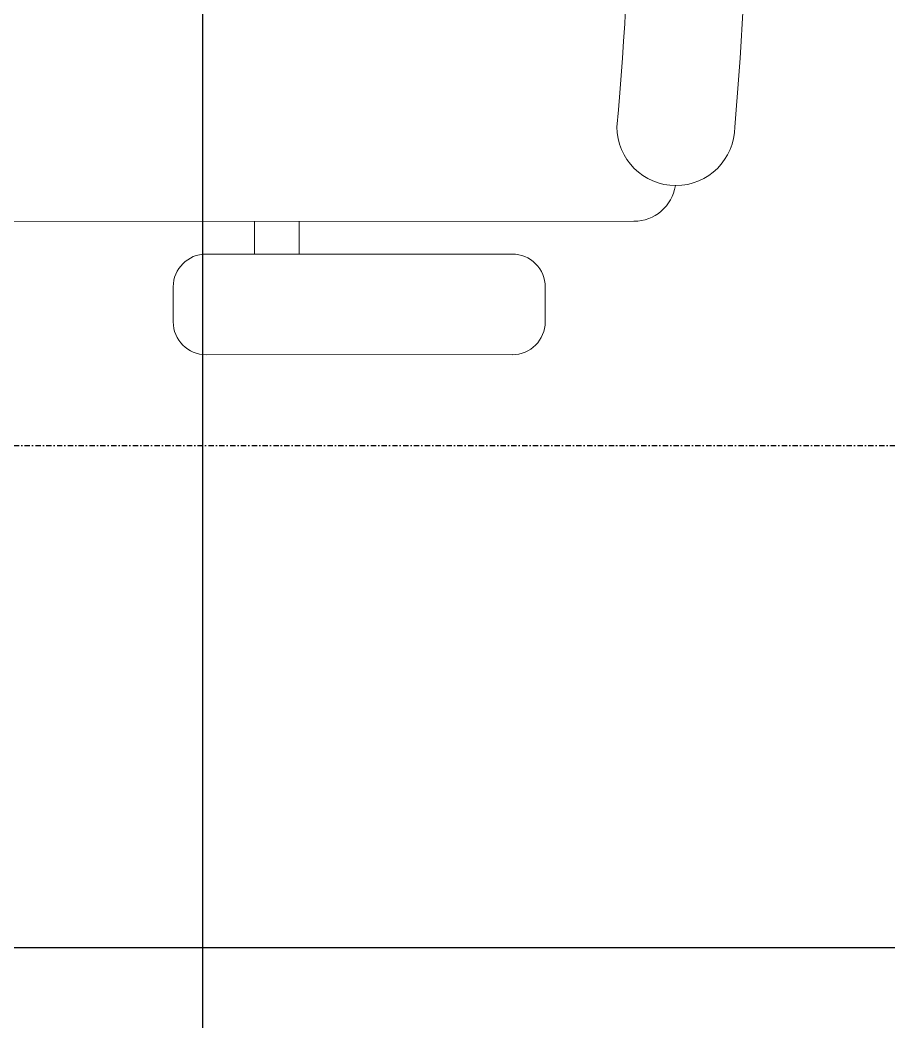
# Model space of a CAD drawing. Extents: x -12260 to 57327, y -29287 to 19916.
# Drawn here: x 29807 to 30325, y 2596 to 3193 of the extents above; entities that cross this region are included whole.
import ezdxf

# ---------------------------------------------------------------- set-up
doc = ezdxf.new("R2010")
doc.units = 0
doc.header["$LTSCALE"] = 0.25
doc.linetypes.add('DASHDOT', pattern=[25.4, 12.7, -6.35, 0, -6.35])
doc.layers.add('01-First Floor$0$FALSE CEILING', color=251, linetype='Continuous')
for name, color, linetype, lineweight in [('01-First Floor$0$LOADING', 253, 'Continuous', 5), ('01-First Floor$0$NEW Wall', 166, 'Continuous', 5), ('E-LITE-CLNG-CNDT', 6, 'DASHDOT', 35), ('F-ALRM-CLNG-CNDT', 51, 'DASHDOT', 25)]:
    doc.layers.add(name, color=color, linetype=linetype, lineweight=lineweight)

# ---------------------------------------------------------------- blocks, each defined once
blk = doc.blocks.new('*X143')
at = {"color": 0}
for p, q in [((5, 3), (5, 3)), ((5, 3), (5, 3)), ((5, 3), (5, 3)), ((5, 3), (5, 3)), ((5, 3), (5, 3)), ((5, 3), (5, 3)), ((5, 3), (5, 3)), ((5, 3), (5, 3)), ((5, 3), (5, 3)), ((5, 3), (5, 3)), ((5, 3), (5, 3)), ((5, 3), (5, 3)), ((5, 3), (5, 3)), ((5, 3), (5, 3)), ((5, 3), (5, 3)), ((5, 3), (5, 3)), ((5, 3), (5, 3)), ((5, 3), (5, 3)), ((5, 3), (5, 3)), ((5, 3), (5, 3)), ((5, 3), (5, 3)), ((5, 3), (5, 3)), ((5, 3), (5, 3)), ((5, 3), (5, 3)), ((5, 3), (5, 3)), ((5, 3), (5, 3)), ((5, 3), (5, 3)), ((5, 3), (5, 3)), ((5, 3), (5, 3)), ((5, 3), (5, 3)), ((5, 3), (5, 3)), ((5, 3), (5, 3)), ((5, 3), (5, 3)), ((5, 3), (5, 3)), ((5, 3), (5, 3)), ((5, 3), (5, 3)), ((5, 3), (5, 3)), ((5, 3), (5, 3)), ((5, 3), (5, 3)), ((5, 3), (5, 3)), ((5, 3), (5, 3)), ((5, 3), (5, 3)), ((5, 3), (5, 3)), ((5, 3), (5, 3)), ((5, 3), (5, 3)), ((5, 3), (5, 3)), ((5, 3), (5, 3)), ((5, 3), (5, 3)), ((5, 3), (5, 3)), ((5, 3), (5, 3)), ((5, 3), (5, 3)), ((5, 3), (5, 3)), ((5, 3), (5, 3)), ((5, 3), (5, 3)), ((5, 3), (5, 3)), ((5, 3), (5, 3)), ((5, 3), (5, 3)), ((5, 3), (5, 3)), ((5, 3), (5, 3)), ((5, 3), (5, 3)), ((5, 3), (5, 3)), ((5, 3), (5, 3)), ((5, 3), (5, 3)), ((5, 3), (5, 3)), ((5, 3), (5, 3)), ((5, 3), (5, 3)), ((6, 3), (5, 3)), ((5, 3), (5, 3)), ((6, 3), (5, 3)), ((5, 3), (5, 3)), ((6, 3), (5, 3)), ((5, 3), (5, 3)), ((6, 3), (5, 3)), ((5, 3), (5, 3)), ((5, 3), (5, 3)), ((5, 3), (5, 3)), ((5, 3), (5, 3)), ((5, 3), (5, 3)), ((5, 3), (5, 3)), ((5, 3), (5, 3)), ((5, 3), (5, 3)), ((5, 3), (5, 3)), ((5, 3), (5, 3)), ((5, 3), (5, 3)), ((5, 3), (5, 3)), ((5, 3), (5, 3)), ((5, 3), (5, 3)), ((5, 3), (5, 3)), ((5, 3), (5, 3)), ((5, 3), (5, 3)), ((5, 3), (5, 3)), ((5, 3), (5, 3)), ((5, 3), (5, 3)), ((5, 3), (5, 3)), ((5, 3), (5, 3)), ((5, 3), (5, 3)), ((6, 3), (6, 3)), ((6, 3), (6, 3)), ((6, 3), (6, 3)), ((6, 3), (6, 3)), ((6, 3), (6, 3)), ((6, 3), (6, 3)), ((6, 3), (6, 3)), ((6, 3), (6, 3)), ((6, 3), (6, 3)), ((6, 3), (6, 3)), ((6, 3), (6, 3)), ((6, 3), (6, 3)), ((6, 3), (6, 3)), ((6, 3), (6, 3)), ((6, 3), (6, 3)), ((6, 3), (6, 3)), ((6, 3), (6, 3)), ((6, 3), (6, 3)), ((6, 3), (6, 3)), ((6, 3), (6, 3)), ((6, 3), (6, 3)), ((6, 3), (6, 3)), ((6, 3), (6, 3)), ((6, 3), (6, 3)), ((6, 3), (6, 3)), ((6, 3), (6, 3)), ((6, 3), (6, 3)), ((6, 3), (6, 3)), ((6, 3), (6, 3)), ((6, 3), (6, 3)), ((6, 3), (6, 3)), ((6, 3), (6, 3)), ((6, 3), (6, 3)), ((6, 3), (6, 3)), ((6, 3), (6, 3)), ((6, 3), (6, 3)), ((6, 3), (6, 3)), ((6, 3), (6, 3)), ((6, 3), (6, 3)), ((6, 3), (6, 3)), ((6, 3), (6, 3)), ((6, 3), (6, 3)), ((6, 3), (6, 3)), ((6, 3), (6, 3)), ((6, 3), (6, 3)), ((6, 3), (6, 3)), ((6, 3), (6, 3)), ((6, 3), (6, 3)), ((6, 3), (6, 3)), ((6, 3), (6, 3)), ((6, 3), (6, 3)), ((6, 3), (6, 3)), ((6, 3), (6, 3)), ((6, 3), (6, 3)), ((6, 3), (6, 3)), ((6, 3), (6, 3)), ((6, 3), (6, 3)), ((6, 3), (6, 3)), ((6, 3), (6, 3)), ((6, 3), (6, 3)), ((6, 3), (6, 3)), ((6, 3), (6, 3)), ((6, 3), (6, 3)), ((6, 3), (6, 3)), ((6, 3), (6, 3)), ((6, 3), (6, 3)), ((6, 3), (6, 3)), ((6, 3), (6, 3)), ((6, 3), (6, 3)), ((6, 3), (6, 3)), ((6, 3), (6, 3)), ((6, 3), (6, 3)), ((6, 3), (6, 3)), ((6, 3), (6, 3)), ((6, 3), (6, 3)), ((6, 3), (6, 3)), ((6, 3), (6, 3)), ((6, 3), (6, 3)), ((6, 3), (6, 3)), ((6, 3), (6, 3)), ((6, 3), (6, 3)), ((6, 3), (6, 3)), ((6, 3), (6, 3)), ((6, 3), (6, 3)), ((6, 3), (6, 3)), ((6, 3), (6, 3)), ((6, 3), (6, 3)), ((6, 3), (6, 3)), ((6, 3), (6, 3)), ((6, 3), (6, 3)), ((6, 3), (6, 3)), ((6, 3), (6, 3)), ((6, 3), (6, 3)), ((6, 3), (6, 3)), ((6, 3), (6, 3)), ((6, 3), (6, 3)), ((6, 3), (6, 3)), ((6, 3), (6, 3)), ((6, 3), (6, 3)), ((6, 3), (6, 3)), ((6, 3), (6, 3)), ((6, 3), (6, 3)), ((6, 3), (6, 3)), ((6, 3), (6, 3)), ((6, 3), (6, 3)), ((6, 3), (6, 3)), ((6, 3), (6, 3)), ((6, 3), (6, 3)), ((6, 3), (6, 3)), ((6, 3), (6, 3)), ((6, 3), (6, 3)), ((6, 3), (6, 3)), ((6, 3), (6, 3)), ((6, 3), (6, 3)), ((6, 3), (6, 3)), ((6, 3), (6, 3)), ((6, 3), (6, 3)), ((6, 3), (6, 3)), ((6, 3), (6, 3)), ((6, 3), (6, 3)), ((6, 3), (6, 3)), ((6, 3), (6, 3)), ((6, 3), (6, 3)), ((6, 3), (6, 3)), ((6, 3), (6, 3)), ((6, 3), (6, 3)), ((6, 3), (6, 3)), ((6, 3), (6, 3)), ((6, 3), (6, 3)), ((6, 3), (6, 3)), ((6, 3), (6, 3)), ((6, 3), (6, 3)), ((6, 3), (6, 3)), ((6, 3), (6, 3)), ((6, 3), (6, 3)), ((6, 3), (6, 3)), ((6, 3), (6, 3)), ((6, 3), (6, 3)), ((6, 3), (6, 3)), ((6, 3), (6, 3)), ((6, 3), (6, 3)), ((6, 3), (6, 3)), ((6, 3), (6, 3)), ((6, 3), (6, 3)), ((6, 3), (6, 3)), ((6, 3), (6, 3)), ((6, 3), (6, 3)), ((6, 3), (6, 3)), ((6, 3), (6, 3)), ((6, 3), (6, 3)), ((6, 3), (6, 3)), ((6, 3), (6, 3)), ((6, 3), (6, 3)), ((6, 3), (6, 3)), ((6, 3), (6, 3)), ((6, 3), (6, 3)), ((6, 3), (6, 3)), ((6, 3), (6, 3)), ((6, 3), (6, 3)), ((6, 3), (6, 3)), ((6, 3), (6, 3)), ((6, 3), (6, 3)), ((6, 3), (6, 3)), ((6, 3), (6, 3)), ((6, 3), (6, 3)), ((6, 3), (6, 3)), ((6, 3), (6, 3)), ((6, 3), (6, 3)), ((6, 3), (6, 3)), ((6, 3), (6, 3)), ((6, 3), (6, 3)), ((6, 3), (6, 3)), ((6, 3), (6, 3)), ((6, 3), (6, 3)), ((6, 3), (6, 3)), ((6, 3), (6, 3)), ((6, 3), (6, 3)), ((6, 3), (6, 3)), ((6, 3), (6, 3)), ((6, 3), (6, 3)), ((6, 3), (6, 3)), ((6, 3), (6, 3)), ((6, 3), (6, 3)), ((6, 3), (6, 3)), ((6, 3), (6, 3)), ((6, 3), (6, 3)), ((6, 3), (6, 3)), ((6, 3), (6, 3)), ((6, 3), (6, 3)), ((6, 3), (6, 3)), ((6, 3), (6, 3)), ((6, 3), (6, 3)), ((6, 3), (6, 3)), ((6, 3), (6, 3)), ((6, 3), (6, 3)), ((6, 3), (6, 3)), ((6, 3), (6, 3)), ((6, 3), (6, 3)), ((6, 3), (6, 3)), ((6, 3), (6, 3)), ((6, 3), (6, 3)), ((6, 3), (6, 3)), ((6, 3), (6, 3)), ((6, 3), (6, 3)), ((6, 3), (5, 3)), ((6, 3), (5, 3)), ((6, 3), (5, 3)), ((6, 3), (5, 3)), ((6, 3), (5, 3)), ((6, 3), (6, 3)), ((6, 3), (6, 3)), ((6, 3), (6, 3)), ((6, 3), (6, 3)), ((6, 3), (6, 3)), ((6, 3), (6, 3)), ((6, 3), (6, 3)), ((6, 3), (6, 3)), ((6, 3), (6, 3)), ((6, 3), (6, 3)), ((6, 3), (6, 3)), ((6, 3), (6, 3)), ((6, 3), (6, 3)), ((6, 3), (6, 3)), ((6, 3), (6, 3)), ((6, 3), (6, 3)), ((6, 3), (6, 3)), ((6, 3), (6, 3)), ((6, 3), (6, 3)), ((6, 3), (6, 3)), ((6, 3), (6, 3)), ((6, 3), (6, 3)), ((6, 3), (6, 3)), ((6, 3), (6, 3)), ((6, 3), (6, 3)), ((6, 3), (6, 3)), ((6, 3), (6, 3)), ((6, 3), (6, 3)), ((6, 3), (6, 3)), ((6, 3), (6, 3)), ((6, 3), (6, 3)), ((6, 3), (6, 3)), ((6, 3), (6, 3)), ((6, 3), (6, 3)), ((6, 3), (6, 3)), ((6, 3), (6, 3)), ((6, 3), (6, 3)), ((6, 3), (6, 3)), ((6, 3), (6, 3)), ((6, 3), (6, 3)), ((6, 3), (6, 3)), ((6, 3), (6, 3)), ((6, 3), (6, 3)), ((6, 3), (6, 3)), ((6, 3), (6, 3)), ((6, 3), (6, 3)), ((6, 3), (6, 3)), ((6, 3), (6, 3)), ((6, 3), (6, 3)), ((6, 3), (6, 3)), ((6, 3), (6, 3)), ((6, 3), (6, 3)), ((6, 3), (6, 3)), ((6, 3), (6, 3)), ((6, 3), (6, 3)), ((6, 3), (6, 3)), ((6, 3), (6, 3)), ((6, 3), (6, 3)), ((6, 3), (6, 3)), ((6, 3), (6, 3)), ((6, 3), (6, 3)), ((6, 3), (6, 3)), ((6, 3), (6, 3)), ((6, 3), (6, 3)), ((6, 3), (6, 3)), ((6, 3), (6, 3)), ((6, 3), (6, 3)), ((6, 3), (6, 3)), ((6, 3), (6, 3)), ((6, 3), (6, 3)), ((6, 3), (6, 3)), ((6, 3), (6, 3)), ((6, 3), (6, 3)), ((6, 3), (6, 3)), ((6, 3), (6, 3)), ((6, 3), (6, 3)), ((6, 3), (6, 3)), ((6, 3), (6, 3)), ((6, 3), (6, 3)), ((6, 3), (6, 3)), ((6, 3), (6, 3)), ((6, 3), (6, 3)), ((6, 3), (6, 3)), ((6, 3), (6, 3)), ((6, 3), (6, 3)), ((6, 3), (6, 3)), ((6, 3), (6, 3)), ((6, 3), (6, 3)), ((6, 3), (6, 3)), ((6, 3), (6, 3)), ((6, 3), (6, 3)), ((6, 3), (6, 3)), ((6, 3), (6, 3)), ((6, 3), (6, 3)), ((6, 3), (6, 3)), ((6, 3), (6, 3)), ((6, 3), (6, 3)), ((6, 3), (6, 3)), ((6, 3), (6, 3)), ((6, 3), (6, 3)), ((6, 3), (6, 3)), ((6, 3), (6, 3)), ((6, 3), (6, 3)), ((6, 3), (6, 3)), ((6, 3), (6, 3)), ((6, 3), (6, 3)), ((6, 3), (6, 3)), ((6, 3), (6, 3)), ((6, 3), (6, 3)), ((6, 3), (6, 3)), ((6, 3), (6, 3)), ((6, 3), (6, 3)), ((6, 3), (6, 3)), ((6, 3), (6, 3)), ((6, 3), (6, 3)), ((6, 3), (6, 3)), ((6, 3), (6, 3)), ((6, 3), (6, 3)), ((6, 3), (6, 3)), ((6, 3), (6, 3)), ((6, 3), (6, 3)), ((6, 3), (6, 3)), ((6, 3), (6, 3)), ((6, 3), (6, 3)), ((6, 3), (6, 3)), ((6, 3), (6, 3)), ((6, 3), (6, 3)), ((6, 3), (6, 3)), ((6, 3), (6, 3)), ((6, 3), (6, 3)), ((6, 3), (6, 3)), ((6, 3), (6, 3)), ((6, 3), (6, 3)), ((6, 3), (6, 3)), ((6, 3), (6, 3)), ((6, 3), (6, 3)), ((6, 3), (6, 3)), ((6, 3), (6, 3)), ((6, 3), (6, 3)), ((6, 3), (6, 3)), ((6, 3), (6, 3)), ((6, 3), (6, 3)), ((6, 3), (6, 3)), ((6, 3), (6, 3)), ((6, 3), (6, 3)), ((6, 3), (6, 3)), ((6, 3), (6, 3)), ((6, 3), (6, 3)), ((6, 3), (6, 3)), ((6, 3), (6, 3)), ((6, 3), (6, 3)), ((6, 3), (6, 3)), ((6, 3), (6, 3)), ((6, 3), (6, 3)), ((6, 3), (6, 3)), ((6, 3), (6, 3)), ((6, 3), (6, 3)), ((6, 3), (6, 3)), ((6, 3), (6, 3)), ((6, 3), (6, 3)), ((6, 3), (6, 3)), ((6, 3), (6, 3)), ((6, 3), (6, 3)), ((6, 3), (6, 3)), ((6, 3), (6, 3)), ((6, 3), (6, 3)), ((6, 3), (6, 3)), ((6, 3), (6, 3)), ((6, 3), (6, 3)), ((6, 3), (6, 3)), ((6, 3), (6, 3)), ((6, 3), (6, 3)), ((6, 3), (6, 3)), ((6, 3), (6, 3)), ((6, 3), (6, 3)), ((6, 3), (6, 3)), ((6, 3), (6, 3)), ((6, 3), (6, 3)), ((6, 3), (6, 3)), ((6, 3), (6, 3)), ((6, 3), (6, 3)), ((6, 3), (6, 3)), ((6, 3), (6, 3)), ((6, 3), (6, 3)), ((6, 3), (6, 3)), ((6, 3), (6, 3)), ((6, 3), (6, 3)), ((6, 3), (6, 3)), ((6, 3), (6, 3)), ((6, 3), (6, 3)), ((6, 3), (6, 3)), ((6, 3), (6, 3)), ((6, 3), (6, 3)), ((6, 3), (6, 3)), ((6, 3), (6, 3)), ((6, 3), (6, 3)), ((6, 3), (6, 3)), ((6, 3), (6, 3)), ((6, 3), (6, 3)), ((6, 3), (6, 3)), ((6, 3), (6, 3)), ((6, 3), (6, 3)), ((6, 3), (6, 3)), ((6, 3), (6, 3)), ((6, 3), (6, 3)), ((6, 3), (6, 3)), ((6, 3), (6, 3)), ((6, 3), (6, 3)), ((6, 3), (6, 3)), ((6, 3), (6, 3)), ((6, 3), (6, 3)), ((6, 3), (6, 3)), ((6, 3), (6, 3)), ((6, 3), (6, 3)), ((6, 3), (6, 3)), ((6, 3), (6, 3)), ((6, 3), (6, 3)), ((6, 3), (6, 3)), ((6, 3), (6, 3)), ((6, 3), (6, 3)), ((6, 3), (6, 3)), ((6, 3), (6, 3)), ((6, 3), (6, 3)), ((6, 3), (6, 3)), ((6, 3), (6, 3)), ((6, 3), (6, 3)), ((6, 3), (6, 3)), ((6, 3), (6, 3)), ((6, 3), (6, 3)), ((6, 3), (6, 3)), ((6, 3), (6, 3)), ((6, 3), (6, 3)), ((6, 3), (6, 3)), ((6, 3), (6, 3)), ((6, 3), (6, 3)), ((6, 3), (6, 3)), ((6, 3), (6, 3)), ((6, 3), (6, 3)), ((6, 3), (6, 3)), ((6, 3), (6, 3)), ((6, 3), (6, 3)), ((6, 3), (6, 3)), ((6, 3), (6, 3)), ((6, 3), (6, 3)), ((6, 3), (6, 3)), ((6, 3), (6, 3)), ((6, 3), (6, 3)), ((6, 3), (6, 3)), ((6, 3), (6, 3)), ((6, 3), (6, 3)), ((6, 3), (6, 3)), ((6, 3), (6, 3)), ((6, 3), (6, 3)), ((6, 3), (6, 3)), ((6, 3), (6, 3)), ((6, 3), (6, 3)), ((6, 3), (6, 3)), ((6, 3), (6, 3)), ((6, 3), (6, 3)), ((6, 3), (6, 3)), ((6, 3), (6, 3)), ((6, 3), (6, 3)), ((6, 3), (6, 3)), ((6, 3), (6, 3)), ((6, 3), (6, 3)), ((6, 3), (6, 3)), ((6, 3), (6, 3)), ((6, 3), (6, 3)), ((6, 3), (6, 3)), ((6, 3), (6, 3)), ((6, 3), (6, 3)), ((6, 3), (6, 3)), ((6, 3), (6, 3)), ((6, 3), (6, 3)), ((6, 3), (6, 3)), ((6, 3), (6, 3)), ((6, 3), (6, 3)), ((6, 3), (6, 3)), ((6, 3), (6, 3)), ((6, 3), (6, 3)), ((6, 3), (6, 3)), ((6, 3), (6, 3)), ((6, 3), (6, 3)), ((6, 3), (6, 3)), ((6, 3), (6, 3)), ((6, 3), (6, 3)), ((6, 3), (6, 3)), ((6, 3), (6, 3)), ((6, 3), (6, 3)), ((6, 3), (6, 3)), ((6, 3), (6, 3)), ((6, 3), (6, 3)), ((6, 3), (6, 3)), ((6, 3), (6, 3)), ((6, 3), (6, 3)), ((6, 3), (6, 3)), ((6, 3), (6, 3)), ((6, 3), (6, 3)), ((6, 3), (6, 3)), ((6, 3), (6, 3)), ((6, 3), (6, 3)), ((6, 3), (6, 3)), ((6, 3), (6, 3)), ((6, 3), (6, 3)), ((6, 3), (6, 3)), ((6, 3), (6, 3)), ((6, 3), (6, 3)), ((6, 3), (6, 3)), ((6, 3), (6, 3)), ((6, 3), (6, 3)), ((6, 3), (6, 3)), ((6, 3), (6, 3)), ((6, 3), (6, 3)), ((6, 3), (6, 3)), ((6, 3), (6, 3)), ((6, 3), (6, 3)), ((6, 3), (6, 3))]:
    blk.add_line(p, q, dxfattribs=at)
blk = doc.blocks.new('*X144')
at = {"color": 0}
for p, q in [((13, 1), (13, 1)), ((13, 1), (13, 1)), ((13, 1), (13, 1)), ((13, 1), (13, 1)), ((13, 1), (13, 1)), ((13, 1), (13, 1)), ((13, 1), (13, 1)), ((13, 1), (13, 1)), ((13, 1), (13, 1)), ((13, 1), (13, 1)), ((13, 1), (13, 1)), ((13, 1), (13, 1)), ((13, 1), (13, 1)), ((13, 1), (13, 1)), ((13, 1), (13, 1)), ((13, 1), (14, 1)), ((13, 1), (14, 1)), ((13, 1), (14, 1)), ((13, 1), (13, 1)), ((13, 1), (13, 1)), ((13, 1), (13, 1)), ((13, 1), (13, 1)), ((13, 1), (13, 1)), ((13, 1), (13, 1)), ((13, 1), (13, 1)), ((13, 1), (13, 1)), ((13, 1), (13, 1)), ((13, 1), (13, 1)), ((13, 1), (13, 1)), ((13, 1), (13, 1)), ((13, 1), (13, 1)), ((13, 1), (13, 1)), ((13, 1), (13, 1)), ((13, 1), (13, 1)), ((13, 1), (13, 1)), ((13, 1), (13, 1)), ((13, 1), (13, 1)), ((13, 1), (13, 1)), ((13, 1), (13, 1)), ((13, 1), (13, 1)), ((13, 1), (13, 1)), ((13, 1), (13, 1)), ((13, 1), (13, 1)), ((13, 1), (13, 1)), ((13, 1), (13, 1)), ((13, 1), (13, 1)), ((13, 1), (13, 1)), ((13, 1), (13, 1)), ((13, 1), (13, 1)), ((13, 1), (13, 1)), ((13, 1), (13, 1)), ((13, 1), (13, 1)), ((13, 1), (13, 1)), ((13, 1), (13, 1)), ((13, 1), (13, 1)), ((13, 1), (13, 1)), ((13, 1), (13, 1)), ((13, 1), (13, 1)), ((13, 1), (13, 1)), ((13, 1), (13, 1)), ((13, 1), (13, 1)), ((13, 1), (13, 1)), ((13, 1), (13, 1)), ((13, 1), (13, 1)), ((13, 1), (13, 1)), ((13, 1), (13, 1)), ((13, 1), (13, 1)), ((13, 1), (13, 1)), ((13, 1), (13, 1)), ((13, 1), (13, 1)), ((13, 1), (13, 1)), ((13, 1), (13, 1)), ((13, 1), (13, 1)), ((13, 1), (13, 1)), ((13, 1), (13, 1)), ((13, 1), (13, 1)), ((13, 1), (13, 1)), ((13, 1), (13, 1)), ((13, 1), (13, 1)), ((13, 1), (13, 1)), ((13, 1), (13, 1)), ((13, 1), (13, 1)), ((13, 1), (13, 1)), ((13, 1), (13, 1)), ((13, 1), (13, 1)), ((13, 1), (13, 1)), ((13, 1), (13, 1)), ((13, 1), (13, 1)), ((13, 1), (13, 1)), ((13, 1), (13, 1)), ((13, 1), (13, 1)), ((13, 1), (13, 1)), ((13, 1), (13, 1)), ((13, 1), (13, 1)), ((13, 1), (13, 1)), ((13, 1), (13, 1)), ((13, 1), (13, 1)), ((13, 1), (13, 1)), ((13, 1), (13, 1)), ((13, 1), (13, 1)), ((13, 1), (13, 1)), ((13, 1), (13, 1)), ((13, 1), (13, 1)), ((13, 1), (13, 1)), ((13, 1), (13, 1)), ((13, 1), (13, 1)), ((13, 1), (13, 1)), ((13, 1), (13, 1)), ((13, 1), (13, 1)), ((13, 1), (13, 1)), ((13, 1), (13, 1)), ((13, 1), (13, 1)), ((13, 1), (13, 1)), ((13, 1), (13, 1)), ((13, 1), (13, 1)), ((13, 1), (13, 1)), ((13, 1), (13, 1)), ((13, 1), (13, 1)), ((13, 1), (13, 1)), ((13, 1), (13, 1)), ((13, 1), (13, 1)), ((13, 1), (13, 1)), ((13, 1), (13, 1)), ((13, 1), (14, 1)), ((13, 0), (13, 0)), ((13, 0), (13, 0)), ((13, 0), (13, 0)), ((13, 0), (13, 0)), ((13, 0), (13, 0)), ((13, 0), (13, 0)), ((13, 0), (13, 0)), ((13, 0), (13, 0)), ((13, 0), (13, 0)), ((13, 0), (13, 0)), ((13, 0), (13, 0)), ((13, 0), (13, 0)), ((13, 0), (13, 0)), ((13, 0), (13, 0)), ((13, 0), (13, 0)), ((13, 0), (13, 0)), ((13, 0), (13, 0)), ((13, 0), (13, 0)), ((13, 0), (13, 0)), ((13, 0), (13, 0)), ((13, 0), (13, 0)), ((13, 0), (13, 0)), ((13, 0), (13, 0)), ((13, 0), (13, 0)), ((13, 0), (13, 0)), ((13, 0), (13, 0)), ((13, 0), (13, 0)), ((13, 0), (13, 0)), ((13, 0), (13, 0)), ((13, 0), (13, 0)), ((13, 0), (13, 0)), ((13, 0), (13, 0)), ((13, 0), (13, 0)), ((13, 0), (13, 0)), ((13, 0), (13, 0)), ((13, 0), (13, 0)), ((13, 0), (13, 0)), ((13, 0), (13, 0)), ((13, 0), (13, 0)), ((13, 0), (13, 0)), ((13, 0), (13, 0)), ((13, 0), (13, 0)), ((13, 0), (13, 0)), ((13, 0), (13, 0)), ((13, 0), (13, 0)), ((13, 0), (13, 0)), ((13, 0), (13, 0)), ((13, 0), (13, 0)), ((13, 0), (14, 0)), ((13, 0), (14, 0)), ((13, 0), (13, 0)), ((13, 0), (14, 0)), ((14, 1), (14, 1)), ((14, 1), (14, 1)), ((14, 1), (14, 1)), ((14, 1), (14, 1)), ((14, 1), (14, 1)), ((14, 1), (14, 1)), ((14, 1), (14, 1)), ((14, 1), (14, 1)), ((14, 1), (14, 1)), ((14, 1), (14, 1)), ((14, 1), (14, 1)), ((14, 1), (14, 1)), ((14, 1), (14, 1)), ((14, 1), (14, 1)), ((14, 1), (14, 1)), ((14, 1), (14, 1)), ((14, 1), (14, 1)), ((14, 1), (14, 1)), ((14, 1), (14, 1)), ((14, 1), (14, 1)), ((14, 1), (14, 1)), ((14, 1), (14, 1)), ((14, 1), (14, 1)), ((14, 1), (14, 1)), ((14, 1), (14, 1)), ((14, 1), (14, 1)), ((14, 1), (14, 1)), ((14, 1), (14, 1)), ((14, 1), (14, 1)), ((14, 1), (14, 1)), ((14, 1), (14, 1)), ((14, 1), (14, 1)), ((14, 1), (14, 1)), ((14, 1), (14, 1)), ((14, 1), (14, 1)), ((14, 1), (14, 1)), ((14, 1), (14, 1)), ((14, 1), (14, 1)), ((14, 1), (14, 1)), ((14, 1), (14, 1)), ((14, 1), (14, 1)), ((14, 1), (14, 1)), ((14, 1), (14, 1)), ((14, 1), (14, 1)), ((14, 1), (14, 1)), ((14, 1), (14, 1)), ((14, 1), (14, 1)), ((14, 1), (14, 1)), ((14, 1), (14, 1)), ((14, 1), (14, 1)), ((14, 1), (14, 1)), ((14, 1), (14, 1)), ((14, 1), (14, 1)), ((14, 1), (14, 1)), ((14, 1), (14, 1)), ((14, 1), (14, 1)), ((14, 1), (14, 1)), ((14, 1), (14, 1)), ((14, 1), (14, 1)), ((14, 1), (14, 1)), ((14, 1), (14, 1)), ((14, 1), (14, 1)), ((14, 1), (14, 1)), ((14, 1), (14, 1)), ((14, 1), (14, 1)), ((14, 1), (14, 1)), ((14, 1), (14, 1)), ((14, 1), (14, 1)), ((14, 1), (14, 1)), ((14, 1), (14, 1)), ((14, 1), (14, 1)), ((14, 1), (14, 1)), ((14, 1), (14, 1)), ((14, 1), (14, 1)), ((14, 1), (14, 1)), ((14, 1), (14, 1)), ((14, 1), (14, 1)), ((14, 1), (14, 1)), ((14, 1), (14, 1)), ((14, 1), (14, 1)), ((14, 1), (14, 1)), ((14, 1), (14, 1)), ((14, 1), (14, 1)), ((14, 1), (14, 1)), ((14, 1), (14, 1)), ((14, 1), (14, 1)), ((14, 1), (14, 1)), ((14, 1), (14, 1)), ((14, 1), (14, 1)), ((14, 1), (14, 1)), ((14, 1), (14, 1)), ((14, 1), (14, 1)), ((14, 1), (14, 1)), ((14, 1), (14, 1)), ((14, 0), (14, 0)), ((14, 0), (14, 0)), ((14, 0), (14, 0)), ((14, 0), (14, 0)), ((14, 0), (14, 0)), ((14, 0), (14, 0)), ((14, 0), (14, 0)), ((14, 0), (14, 0)), ((14, 0), (14, 0)), ((14, 0), (14, 0)), ((14, 0), (14, 0)), ((14, 0), (14, 0)), ((14, 0), (14, 0)), ((14, 0), (14, 0)), ((14, 0), (14, 0)), ((14, 0), (14, 0)), ((14, 0), (14, 0)), ((14, 0), (14, 0)), ((14, 0), (14, 0)), ((14, 0), (14, 0)), ((14, 0), (14, 0)), ((14, 0), (14, 0)), ((14, 0), (14, 0)), ((14, 0), (14, 0)), ((14, 0), (14, 0)), ((14, 0), (14, 0)), ((14, 0), (14, 0)), ((14, 0), (14, 0)), ((14, 0), (14, 0)), ((14, 0), (14, 0)), ((14, 0), (14, 0)), ((14, 0), (14, 0)), ((14, 0), (14, 0)), ((14, 0), (14, 0)), ((14, 0), (14, 0)), ((14, 0), (14, 0)), ((14, 0), (14, 0)), ((14, 0), (14, 0)), ((14, 0), (14, 0)), ((14, 0), (14, 0)), ((14, 0), (14, 0)), ((14, 0), (14, 0)), ((14, 0), (14, 0)), ((14, 0), (14, 0)), ((14, 0), (14, 0)), ((14, 0), (14, 0)), ((14, 0), (14, 0)), ((14, 0), (14, 0)), ((13, 0), (13, 0)), ((13, 0), (14, 0)), ((13, 0), (13, 0)), ((13, 0), (14, 0)), ((13, 0), (13, 0)), ((13, 0), (14, 0)), ((13, 0), (13, 0)), ((13, 0), (13, 0)), ((13, 0), (13, 0)), ((13, 0), (13, 0)), ((13, 0), (14, 0)), ((13, 0), (13, 0)), ((13, 0), (14, 0)), ((13, 0), (13, 0)), ((13, 0), (14, 0)), ((13, 0), (13, 0)), ((13, 0), (14, 0)), ((13, 0), (13, 0)), ((13, 0), (14, 0)), ((13, 0), (13, 0)), ((13, 0), (14, 0)), ((13, 0), (13, 0)), ((13, 0), (14, 0)), ((13, 0), (13, 0)), ((13, 0), (13, 0)), ((13, 0), (13, 0)), ((13, 0), (14, 0)), ((13, 0), (13, 0)), ((13, 0), (14, 0)), ((13, 0), (13, 0)), ((13, 0), (14, 0)), ((13, 0), (13, 0)), ((13, 0), (14, 0)), ((13, 0), (13, 0)), ((13, 0), (13, 0)), ((13, 0), (13, 0)), ((13, 0), (13, 0)), ((13, 0), (13, 0)), ((13, 0), (13, 0)), ((13, 0), (13, 0)), ((13, 0), (13, 0)), ((13, 0), (13, 0)), ((13, 0), (13, 0)), ((13, 0), (13, 0)), ((13, 0), (13, 0)), ((13, 0), (13, 0)), ((13, 0), (13, 0)), ((13, 0), (13, 0)), ((13, 0), (13, 0)), ((13, 0), (13, 0)), ((13, 0), (13, 0)), ((13, 0), (13, 0)), ((13, 0), (13, 0)), ((13, 0), (13, 0)), ((13, 0), (13, 0)), ((13, 0), (13, 0)), ((13, 0), (13, 0)), ((13, 0), (13, 0)), ((13, 0), (13, 0)), ((13, 0), (13, 0)), ((13, 0), (13, 0)), ((13, 0), (13, 0)), ((13, 0), (13, 0)), ((13, 0), (13, 0)), ((13, -1), (13, -1)), ((13, -1), (13, -1)), ((13, -1), (13, -1)), ((13, -1), (13, -1)), ((13, -1), (13, -1)), ((13, -1), (14, -1)), ((13, -1), (13, -1)), ((14, 0), (14, 0)), ((14, 0), (14, 0)), ((14, 0), (14, 0)), ((14, 0), (14, 0)), ((14, 0), (14, 0)), ((14, 0), (14, 0)), ((14, 0), (14, 0)), ((14, 0), (14, 0)), ((14, 0), (14, 0)), ((14, 0), (14, 0)), ((14, 0), (14, 0)), ((14, 0), (14, 0)), ((14, 0), (14, 0)), ((14, 0), (14, 0)), ((14, 0), (14, 0)), ((13, 0), (14, 0)), ((14, 0), (14, 0)), ((14, 0), (14, 0)), ((14, 0), (14, 0)), ((14, 0), (14, 0)), ((14, 0), (14, 0)), ((14, 0), (14, 0)), ((14, 0), (14, 0)), ((14, 0), (14, 0)), ((14, 0), (14, 0)), ((14, 0), (14, 0)), ((14, 0), (14, 0)), ((14, 0), (14, 0)), ((14, 0), (14, 0)), ((14, 0), (14, 0)), ((14, 0), (14, 0)), ((14, 0), (14, 0)), ((14, 0), (14, 0)), ((14, 0), (14, 0)), ((14, 0), (14, 0)), ((14, 0), (14, 0)), ((14, 0), (14, 0)), ((14, 0), (14, 0)), ((14, 0), (14, 0)), ((14, 0), (14, 0)), ((14, 0), (14, 0)), ((14, 0), (14, 0)), ((14, 0), (14, 0)), ((14, 0), (14, 0)), ((14, 0), (14, 0)), ((14, 0), (14, 0)), ((14, 0), (14, 0)), ((14, 0), (14, 0)), ((14, 0), (14, 0)), ((14, 0), (14, 0)), ((14, -1), (14, -1)), ((14, -1), (14, -1)), ((14, -1), (14, -1)), ((14, -1), (14, -1)), ((14, -1), (14, -1))]:
    blk.add_line(p, q, dxfattribs=at)
blk = doc.blocks.new('01-First Floor$0$GF21018-P')
at = {"color": 0}
for p, q in [((0.22049, 0.47563), (0.22049, 0.0675)), ((0.25963, 0.34221), (0.2804, 0.34221)), ((0.24001, 0.32259), (0.24001, 0.14)), ((0.30001, 0.32259), (0.30001, 0.14)), ((0.22049, 0.29372), (0.24001, 0.29372)), ((0.22049, 0.26708), (0.24001, 0.26708)), ((0.25963, 0.12039), (0.2804, 0.12039))]:
    blk.add_line(p, q, dxfattribs=at)
for points in [[(0.24001, 0.29372), (0.24001, 0.29372), (0.24001, 0.29372), (0.24001, 0.29372), (0.24001, 0.29372), (0.24001, 0.29372), (0.24001, 0.29372), (0.24001, 0.29372), (0.24001, 0.29372), (0.24001, 0.29372), (0.24001, 0.29372), (0.24001, 0.29372), (0.24001, 0.29372), (0.24001, 0.29372), (0.24001, 0.29372), (0.24001, 0.29372), (0.24001, 0.29372), (0.24001, 0.29372), (0.24001, 0.29372), (0.24001, 0.29372), (0.24001, 0.29372), (0.24001, 0.29372), (0.24001, 0.29372), (0.24001, 0.29372), (0.24001, 0.29372), (0.24001, 0.29372), (0.24001, 0.29372), (0.24001, 0.29372), (0.24001, 0.29372), (0.24001, 0.29372), (0.24001, 0.29372), (0.24001, 0.29372), (0.24001, 0.29372), (0.24001, 0.29372), (0.24001, 0.29372), (0.24001, 0.29372), (0.24001, 0.29372), (0.24001, 0.29372), (0.24001, 0.29372), (0.24001, 0.29372), (0.24001, 0.29372), (0.24001, 0.29372), (0.24001, 0.29372), (0.24001, 0.29372), (0.24001, 0.29372), (0.24001, 0.29372), (0.24001, 0.29372), (0.24001, 0.29372), (0.24001, 0.29372), (0.24001, 0.29372), (0.24001, 0.29372), (0.24001, 0.29372), (0.24001, 0.29372), (0.24001, 0.29372), (0.24001, 0.29372), (0.24001, 0.29372), (0.24001, 0.29372), (0.24001, 0.29372), (0.24001, 0.29372), (0.24001, 0.29372), (0.24001, 0.29372), (0.24001, 0.29372), (0.24001, 0.29372), (0.24001, 0.29372), (0.24001, 0.29372), (0.24001, 0.29372), (0.24001, 0.29372), (0.24001, 0.29372), (0.24001, 0.29372), (0.24001, 0.29372), (0.24001, 0.29372), (0.24001, 0.29372), (0.24001, 0.29372), (0.24001, 0.29372), (0.24001, 0.29372), (0.24001, 0.29372), (0.24001, 0.29372), (0.24001, 0.29372), (0.24001, 0.29372), (0.24001, 0.29372), (0.24001, 0.29372), (0.24001, 0.29372), (0.24001, 0.29372), (0.24001, 0.29372), (0.24001, 0.29372), (0.24001, 0.29372), (0.24001, 0.29372), (0.24001, 0.29372), (0.24001, 0.29372), (0.24001, 0.29372), (0.24001, 0.29372), (0.24001, 0.29372), (0.24001, 0.29372), (0.24001, 0.29372), (0.24001, 0.29372), (0.24001, 0.29372), (0.24001, 0.29372), (0.24001, 0.29372), (0.24001, 0.29372), (0.24001, 0.29372), (0.24001, 0.29372), (0.24001, 0.29372), (0.24001, 0.29372), (0.24001, 0.29372), (0.24001, 0.29372), (0.24001, 0.29372), (0.24001, 0.29372), (0.24001, 0.29372), (0.24001, 0.29372), (0.24001, 0.29372), (0.24001, 0.29372), (0.24001, 0.29372), (0.24001, 0.29372), (0.24001, 0.29372), (0.24001, 0.29372), (0.24001, 0.29372), (0.24001, 0.29372), (0.24001, 0.29372), (0.24001, 0.29372), (0.24001, 0.29372), (0.24001, 0.29372), (0.24001, 0.29372), (0.24001, 0.29372), (0.24001, 0.29372), (0.24001, 0.29372), (0.24001, 0.29372), (0.24001, 0.29372), (0.24001, 0.29372), (0.24001, 0.29372), (0.24001, 0.29372), (0.24001, 0.29372), (0.24001, 0.29372), (0.24001, 0.29372), (0.24001, 0.29372), (0.24001, 0.29372), (0.24001, 0.29372), (0.24001, 0.29372), (0.24001, 0.29372), (0.24001, 0.29372), (0.24001, 0.29372), (0.24001, 0.29372), (0.24001, 0.29372), (0.24001, 0.29372), (0.24001, 0.29372), (0.24001, 0.29372), (0.24001, 0.29372), (0.24001, 0.29372), (0.24001, 0.29372), (0.24001, 0.29372), (0.24001, 0.29372), (0.24001, 0.29372), (0.24001, 0.29372), (0.24001, 0.29372), (0.24001, 0.29372), (0.24001, 0.29372), (0.24001, 0.29372), (0.24001, 0.29372), (0.24001, 0.29372), (0.24001, 0.29372), (0.24001, 0.29372), (0.24001, 0.29372), (0.24001, 0.29372), (0.24001, 0.29372), (0.24001, 0.29372), (0.24001, 0.29372), (0.24001, 0.29372), (0.24001, 0.29372), (0.24001, 0.29372), (0.24001, 0.29372), (0.24001, 0.29372), (0.24001, 0.29372), (0.24001, 0.29372), (0.24001, 0.29372), (0.24001, 0.29372), (0.24001, 0.29372), (0.24001, 0.29372), (0.24001, 0.29372), (0.24001, 0.29372), (0.24001, 0.29372), (0.24001, 0.29372), (0.24001, 0.29372), (0.24001, 0.29372), (0.24001, 0.29372), (0.24001, 0.29372), (0.24001, 0.29372), (0.24001, 0.29372), (0.24001, 0.29372), (0.24001, 0.29372), (0.24001, 0.29372), (0.24001, 0.29372), (0.24001, 0.29372), (0.24001, 0.29372), (0.24001, 0.29372), (0.24001, 0.29372), (0.24001, 0.29372), (0.24001, 0.29372), (0.24001, 0.29372), (0.24001, 0.29372), (0.24001, 0.29372), (0.24001, 0.29372), (0.24001, 0.29372), (0.24001, 0.29372), (0.24001, 0.29372), (0.24001, 0.29372), (0.24001, 0.29372), (0.24001, 0.29372), (0.24001, 0.29372), (0.24001, 0.29372), (0.24001, 0.29372), (0.24001, 0.29372), (0.24001, 0.29372), (0.24001, 0.29372), (0.24001, 0.29372), (0.24001, 0.29372), (0.24001, 0.29372), (0.24001, 0.29372), (0.24001, 0.29372), (0.24001, 0.29372), (0.24001, 0.29372), (0.24001, 0.29372), (0.24001, 0.29372), (0.24001, 0.29372), (0.24001, 0.29372), (0.24001, 0.29372), (0.24001, 0.29372), (0.24001, 0.29372), (0.24001, 0.29372), (0.24001, 0.29372), (0.24001, 0.29372), (0.24001, 0.29372), (0.24001, 0.29372), (0.24001, 0.29372), (0.24001, 0.29372), (0.24001, 0.29372), (0.24001, 0.29372), (0.24001, 0.29372), (0.24001, 0.29372), (0.24001, 0.29372), (0.24001, 0.29372), (0.24001, 0.29372), (0.24001, 0.29372), (0.24001, 0.29372), (0.24001, 0.29372), (0.24001, 0.29372), (0.24001, 0.29372), (0.24001, 0.29372), (0.24001, 0.29372), (0.24001, 0.29372), (0.24001, 0.29372), (0.24001, 0.29372), (0.24001, 0.29372), (0.24001, 0.29372), (0.24001, 0.29372), (0.24001, 0.29372), (0.24001, 0.29372), (0.24001, 0.29372), (0.24001, 0.29372), (0.24001, 0.29372), (0.24001, 0.29372), (0.24001, 0.29372), (0.24001, 0.29372), (0.24001, 0.29372), (0.24001, 0.29372), (0.24001, 0.29372), (0.24001, 0.29372), (0.24001, 0.29372), (0.24001, 0.29372), (0.24001, 0.29372), (0.24001, 0.29372), (0.24001, 0.29372), (0.24001, 0.29372), (0.24001, 0.29372), (0.24001, 0.29372), (0.24001, 0.29372), (0.24001, 0.29372), (0.24001, 0.29372), (0.24001, 0.29372)], [(0.24001, 0.29372), (0.24001, 0.29372), (0.24001, 0.29372), (0.24001, 0.29372), (0.24001, 0.29372), (0.24001, 0.29372), (0.24001, 0.29372), (0.24001, 0.29372), (0.24001, 0.29372), (0.24001, 0.29372), (0.24001, 0.29372), (0.24001, 0.29372), (0.24001, 0.29372), (0.24001, 0.29372), (0.24001, 0.29372), (0.24001, 0.29372), (0.24001, 0.29372), (0.24001, 0.29372), (0.24001, 0.29372), (0.24001, 0.29372), (0.24001, 0.29372), (0.24001, 0.29372), (0.24001, 0.29372), (0.24001, 0.29372), (0.24001, 0.29372), (0.24001, 0.29372), (0.24001, 0.29372), (0.24001, 0.29372), (0.24001, 0.29372), (0.24001, 0.29372), (0.24001, 0.29372), (0.24001, 0.29372), (0.24001, 0.29372), (0.24001, 0.29372), (0.24001, 0.29372), (0.24001, 0.29372), (0.24001, 0.29372), (0.24001, 0.29372), (0.24001, 0.29372), (0.24001, 0.29372), (0.24001, 0.29372), (0.24001, 0.29372), (0.24001, 0.29372), (0.24001, 0.29372), (0.24001, 0.29372), (0.24001, 0.29372), (0.24001, 0.29372), (0.24001, 0.29372), (0.24001, 0.29372), (0.24001, 0.29372), (0.24001, 0.29372), (0.24001, 0.29372), (0.24001, 0.29372), (0.24001, 0.29372), (0.24001, 0.29372), (0.24001, 0.29372), (0.24001, 0.29372), (0.24001, 0.29372), (0.24001, 0.29372), (0.24001, 0.29372), (0.24001, 0.29372), (0.24001, 0.29372), (0.24001, 0.29372), (0.24001, 0.29372), (0.24001, 0.29372), (0.24001, 0.29372), (0.24001, 0.29372), (0.24001, 0.29372), (0.24001, 0.29372), (0.24001, 0.29372), (0.24001, 0.29372), (0.24001, 0.29372), (0.24001, 0.29372), (0.24001, 0.29372), (0.24001, 0.29372), (0.24001, 0.29372), (0.24001, 0.29372), (0.24001, 0.29372), (0.24001, 0.29372), (0.24001, 0.29372), (0.24001, 0.29372), (0.24001, 0.29372), (0.24001, 0.29372), (0.24001, 0.29372), (0.24001, 0.29372), (0.24001, 0.29372), (0.24001, 0.29372), (0.24001, 0.29372), (0.24001, 0.29372), (0.24001, 0.29372), (0.24001, 0.29372), (0.24001, 0.29372), (0.24001, 0.29372), (0.24001, 0.29372), (0.24001, 0.29372), (0.24001, 0.29372), (0.24001, 0.29372), (0.24001, 0.29372), (0.24001, 0.29372), (0.24001, 0.29372), (0.24001, 0.29372), (0.24001, 0.29372), (0.24001, 0.29372), (0.24001, 0.29372), (0.24001, 0.29372), (0.24001, 0.29372), (0.24001, 0.29372), (0.24001, 0.29372), (0.24001, 0.29372), (0.24001, 0.29372), (0.24001, 0.29372), (0.24001, 0.29372), (0.24001, 0.29372), (0.24001, 0.29372), (0.24001, 0.29372), (0.24001, 0.29372), (0.24001, 0.29372), (0.24001, 0.29372), (0.24001, 0.29372), (0.24001, 0.29372), (0.24001, 0.29372), (0.24001, 0.29372), (0.24001, 0.29372), (0.24001, 0.29372), (0.24001, 0.29372), (0.24001, 0.29372), (0.24001, 0.29372), (0.24001, 0.29372), (0.24001, 0.29372), (0.24001, 0.29372), (0.24001, 0.29372), (0.24001, 0.29372), (0.24001, 0.29372), (0.24001, 0.29372), (0.24001, 0.29372), (0.24001, 0.29372), (0.24001, 0.29372), (0.24001, 0.29372), (0.24001, 0.29372), (0.24001, 0.29372), (0.24001, 0.29372), (0.24001, 0.29372), (0.24001, 0.29372), (0.24001, 0.29372), (0.24001, 0.29372), (0.24001, 0.29372), (0.24001, 0.29372), (0.24001, 0.29372), (0.24001, 0.29372), (0.24001, 0.29372), (0.24001, 0.29372), (0.24001, 0.29372), (0.24001, 0.29372), (0.24001, 0.29372), (0.24001, 0.29372), (0.24001, 0.29372), (0.24001, 0.29372), (0.24001, 0.29372), (0.24001, 0.29372), (0.24001, 0.29372), (0.24001, 0.29372), (0.24001, 0.29372), (0.24001, 0.29372), (0.24001, 0.29372), (0.24001, 0.29372), (0.24001, 0.29372), (0.24001, 0.29372), (0.24001, 0.29372), (0.24001, 0.29372), (0.24001, 0.29372), (0.24001, 0.29372), (0.24001, 0.29372), (0.24001, 0.29372), (0.24001, 0.29372), (0.24001, 0.29372), (0.24001, 0.29372), (0.24001, 0.29372), (0.24001, 0.29372), (0.24001, 0.29372), (0.24001, 0.29372), (0.24001, 0.29372), (0.24001, 0.29372), (0.24001, 0.29372), (0.24001, 0.29372), (0.24001, 0.29372), (0.24001, 0.29372), (0.24001, 0.29372), (0.24001, 0.29372), (0.24001, 0.29372), (0.24001, 0.29372), (0.24001, 0.29372), (0.24001, 0.29372), (0.24001, 0.29372), (0.24001, 0.29372), (0.24001, 0.29372), (0.24001, 0.29372), (0.24001, 0.29372), (0.24001, 0.29372), (0.24001, 0.29372), (0.24001, 0.29372), (0.24001, 0.29372), (0.24001, 0.29372), (0.24001, 0.29372), (0.24001, 0.29372), (0.24001, 0.29372), (0.24001, 0.29372), (0.24001, 0.29372), (0.24001, 0.29372), (0.24001, 0.29372), (0.24001, 0.29372), (0.24001, 0.29372), (0.24001, 0.29372), (0.24001, 0.29372), (0.24001, 0.29372), (0.24001, 0.29372), (0.24001, 0.29372), (0.24001, 0.29372), (0.24001, 0.29372), (0.24001, 0.29372)], [(0.24001, 0.29372), (0.24001, 0.29372), (0.24001, 0.29372), (0.24001, 0.29372), (0.24001, 0.29372), (0.24001, 0.29372), (0.24001, 0.29372), (0.24001, 0.29372), (0.24001, 0.29372), (0.24001, 0.29372), (0.24001, 0.29372), (0.24001, 0.29372), (0.24001, 0.29372), (0.24001, 0.29372), (0.24001, 0.29372), (0.24001, 0.29372), (0.24001, 0.29372), (0.24001, 0.29372), (0.24001, 0.29372), (0.24001, 0.29372), (0.24001, 0.29372), (0.24001, 0.29372), (0.24001, 0.29372), (0.24001, 0.29372), (0.24001, 0.29372), (0.24001, 0.29372), (0.24001, 0.29372), (0.24001, 0.29372), (0.24001, 0.29372), (0.24001, 0.29372), (0.24001, 0.29372), (0.24001, 0.29372), (0.24001, 0.29372), (0.24001, 0.29372), (0.24001, 0.29372), (0.24001, 0.29372), (0.24001, 0.29372), (0.24001, 0.29372), (0.24001, 0.29372), (0.24001, 0.29372), (0.24001, 0.29372), (0.24001, 0.29372), (0.24001, 0.29372), (0.24001, 0.29372), (0.24001, 0.29372), (0.24001, 0.29372), (0.24001, 0.29372), (0.24001, 0.29372), (0.24001, 0.29372), (0.24001, 0.29372), (0.24001, 0.29372), (0.24001, 0.29372), (0.24001, 0.29372), (0.24001, 0.29372), (0.24001, 0.29372), (0.24001, 0.29372), (0.24001, 0.29372), (0.24001, 0.29372), (0.24001, 0.29372), (0.24001, 0.29372), (0.24001, 0.29372), (0.24001, 0.29372), (0.24001, 0.29372), (0.24001, 0.29372), (0.24001, 0.29372), (0.24001, 0.29372), (0.24001, 0.29372), (0.24001, 0.29372), (0.24001, 0.29372), (0.24001, 0.29372), (0.24001, 0.29372), (0.24001, 0.29372), (0.24001, 0.29372), (0.24001, 0.29372), (0.24001, 0.29372), (0.24001, 0.29372), (0.24001, 0.29372), (0.24001, 0.29372), (0.24001, 0.29372), (0.24001, 0.29372), (0.24001, 0.29372), (0.24001, 0.29372), (0.24001, 0.29372), (0.24001, 0.29372), (0.24001, 0.29372), (0.24001, 0.29372), (0.24001, 0.29372), (0.24001, 0.29372), (0.24001, 0.29372), (0.24001, 0.29372), (0.24001, 0.29372), (0.24001, 0.29372), (0.24001, 0.29372), (0.24001, 0.29372), (0.24001, 0.29372), (0.24001, 0.29372), (0.24001, 0.29372), (0.24001, 0.29372), (0.24001, 0.29372), (0.24001, 0.29372), (0.24001, 0.29372), (0.24001, 0.29372), (0.24001, 0.29372), (0.24001, 0.29372), (0.24001, 0.29372), (0.24001, 0.29372), (0.24001, 0.29372), (0.24001, 0.29372), (0.24001, 0.29372), (0.24001, 0.29372), (0.24001, 0.29372), (0.24001, 0.29372), (0.24001, 0.29372), (0.24001, 0.29372), (0.24001, 0.29372), (0.24001, 0.29372), (0.24001, 0.29372), (0.24001, 0.29372), (0.24001, 0.29372), (0.24001, 0.29372), (0.24001, 0.29372), (0.24001, 0.29372), (0.24001, 0.29372), (0.24001, 0.29372), (0.24001, 0.29372), (0.24001, 0.29372), (0.24001, 0.29372), (0.24001, 0.29372), (0.24001, 0.29372), (0.24001, 0.29372), (0.24001, 0.29372), (0.24001, 0.29372), (0.24001, 0.29372), (0.24001, 0.29372), (0.24001, 0.29372), (0.24001, 0.29372), (0.24001, 0.29372), (0.24001, 0.29372), (0.24001, 0.29372), (0.24001, 0.29372), (0.24001, 0.29372), (0.24001, 0.29372), (0.24001, 0.29372), (0.24001, 0.29372), (0.24001, 0.29372), (0.24001, 0.29372), (0.24001, 0.29372), (0.24001, 0.29372), (0.24001, 0.29372), (0.24001, 0.29372), (0.24001, 0.29372), (0.24001, 0.29372), (0.24001, 0.29372), (0.24001, 0.29372), (0.24001, 0.29372), (0.24001, 0.29372), (0.24001, 0.29372), (0.24001, 0.29372), (0.24001, 0.29372), (0.24001, 0.29372), (0.24001, 0.29372), (0.24001, 0.29372), (0.24001, 0.29372), (0.24001, 0.29372), (0.24001, 0.29372), (0.24001, 0.29372), (0.24001, 0.29372), (0.24001, 0.29372), (0.24001, 0.29372), (0.24001, 0.29372), (0.24001, 0.29372), (0.24001, 0.29372), (0.24001, 0.29372), (0.24001, 0.29372), (0.24001, 0.29372), (0.24001, 0.29372), (0.24001, 0.29372), (0.24001, 0.29372), (0.24001, 0.29372), (0.24001, 0.29372), (0.24001, 0.29372), (0.24001, 0.29372), (0.24001, 0.29372), (0.24001, 0.29372), (0.24001, 0.29372), (0.24001, 0.29372), (0.24001, 0.29372), (0.24001, 0.29372), (0.24001, 0.29372), (0.24001, 0.29372), (0.24001, 0.29372), (0.24001, 0.29372), (0.24001, 0.29372), (0.24001, 0.29372), (0.24001, 0.29372), (0.24001, 0.29372), (0.24001, 0.29372), (0.24001, 0.29372), (0.24001, 0.29372), (0.24001, 0.29372), (0.24001, 0.29372), (0.24001, 0.29372), (0.24001, 0.29372), (0.24001, 0.29372), (0.24001, 0.29372), (0.24001, 0.29372), (0.24001, 0.29372), (0.24001, 0.29372), (0.24001, 0.29372), (0.24001, 0.29372), (0.24001, 0.29372), (0.24001, 0.29372), (0.24001, 0.29372), (0.24001, 0.29372)]]:
    blk.add_lwpolyline(points, close=True, dxfattribs=at)
for centre, radius, start, end in [((0.25963, 0.32259), 0.01962, 90, 180), ((0.2804, 0.32259), 0.01962, 0, 90), ((0.25963, 0.14), 0.01962, 180, 270), ((0.2804, 0.14), 0.01962, 270, 0), ((0, 1.84674), 1.77674, 264.69456, 275.30527), ((0.16409, 0.0425), 0.03511, 270, 90), ((0.19549, 0.0675), 0.025, 278.52792, 360), ((0, 1.83136), 1.83136, 264.85322, 275.14698)]:
    blk.add_arc(centre, radius, start, end, dxfattribs=at)
at = {"layer": '01-First Floor$0$NEW Wall', "color": 0, "linetype": 'Continuous'}
for points in [[(0.24001, 0.29372), (0.24001, 0.29372), (0.24001, 0.29372), (0.24001, 0.29372), (0.24001, 0.29372), (0.24001, 0.29372), (0.24001, 0.29372), (0.24001, 0.29372)], [(0.24001, 0.29372), (0.24001, 0.29372), (0.24001, 0.29372), (0.24001, 0.29372), (0.24001, 0.29372), (0.24001, 0.29372), (0.24001, 0.29372)], [(0.24001, 0.29372), (0.24001, 0.29372), (0.24001, 0.29372), (0.24001, 0.29372), (0.24001, 0.29372), (0.24001, 0.29372), (0.24001, 0.29372), (0.24001, 0.29372), (0.24001, 0.29372)], [(0.24001, 0.29372), (0.24001, 0.29372), (0.24001, 0.29372), (0.24001, 0.29372), (0.24001, 0.29372), (0.24001, 0.29372), (0.24001, 0.29372), (0.24001, 0.29372), (0.24001, 0.29372), (0.24001, 0.29372)], [(0.24001, 0.29372), (0.24001, 0.29372), (0.24001, 0.29372), (0.24001, 0.29372), (0.24001, 0.29372), (0.24001, 0.29372), (0.24001, 0.29372), (0.24001, 0.29372), (0.24001, 0.29372), (0.24001, 0.29372), (0.24001, 0.29372), (0.24001, 0.29372), (0.24001, 0.29372), (0.24001, 0.29372), (0.24001, 0.29372)], [(0.24001, 0.29372), (0.24001, 0.29372), (0.24001, 0.29372), (0.24001, 0.29372), (0.24001, 0.29372), (0.24001, 0.29372), (0.24001, 0.29372), (0.24001, 0.29372), (0.24001, 0.29372), (0.24001, 0.29372)], [(0.24001, 0.29372), (0.24001, 0.29372), (0.24001, 0.29372), (0.24001, 0.29372), (0.24001, 0.29372), (0.24001, 0.29372), (0.24001, 0.29372), (0.24001, 0.29372), (0.24001, 0.29372), (0.24001, 0.29372)], [(0.24001, 0.29372), (0.24001, 0.29372), (0.24001, 0.29372), (0.24001, 0.29372), (0.24001, 0.29372), (0.24001, 0.29372), (0.24001, 0.29372), (0.24001, 0.29372), (0.24001, 0.29372), (0.24001, 0.29372)], [(0.24001, 0.29372), (0.24001, 0.29372), (0.24001, 0.29372), (0.24001, 0.29372), (0.24001, 0.29372), (0.24001, 0.29372), (0.24001, 0.29372), (0.24001, 0.29372), (0.24001, 0.29372), (0.24001, 0.29372), (0.24001, 0.29372), (0.24001, 0.29372), (0.24001, 0.29372), (0.24001, 0.29372), (0.24001, 0.29372), (0.24001, 0.29372), (0.24001, 0.29372), (0.24001, 0.29372)], [(0.24001, 0.29372), (0.24001, 0.29372), (0.24001, 0.29372), (0.24001, 0.29372), (0.24001, 0.29372), (0.24001, 0.29372), (0.24001, 0.29372), (0.24001, 0.29372), (0.24001, 0.29372), (0.24001, 0.29372), (0.24001, 0.29372), (0.24001, 0.29372)], [(0.24001, 0.29372), (0.24001, 0.29372), (0.24001, 0.29372), (0.24001, 0.29372), (0.24001, 0.29372), (0.24001, 0.29372), (0.24001, 0.29372)], [(0.24001, 0.29372), (0.24001, 0.29372), (0.24001, 0.29372), (0.24001, 0.29372), (0.24001, 0.29372), (0.24001, 0.29372), (0.24001, 0.29372), (0.24001, 0.29372), (0.24001, 0.29372), (0.24001, 0.29372), (0.24001, 0.29372), (0.24001, 0.29372), (0.24001, 0.29372), (0.24001, 0.29372), (0.24001, 0.29372), (0.24001, 0.29372), (0.24001, 0.29372), (0.24001, 0.29372), (0.24001, 0.29372), (0.24001, 0.29372), (0.24001, 0.29372), (0.24001, 0.29372), (0.24001, 0.29372), (0.24001, 0.29372), (0.24001, 0.29372), (0.24001, 0.29372), (0.24001, 0.29372), (0.24001, 0.29372), (0.24001, 0.29372), (0.24001, 0.29372), (0.24001, 0.29372), (0.24001, 0.29372), (0.24001, 0.29372), (0.24001, 0.29372), (0.24001, 0.29372), (0.24001, 0.29372), (0.24001, 0.29372), (0.24001, 0.29372), (0.24001, 0.29372), (0.24001, 0.29372), (0.24001, 0.29372), (0.24001, 0.29372), (0.24001, 0.29372), (0.24001, 0.29372), (0.24001, 0.29372), (0.24001, 0.29372), (0.24001, 0.29372), (0.24001, 0.29372), (0.24001, 0.29372), (0.24001, 0.29372), (0.24001, 0.29372), (0.24001, 0.29372), (0.24001, 0.29372), (0.24001, 0.29372), (0.24001, 0.29372), (0.24001, 0.29372), (0.24001, 0.29372), (0.24001, 0.29372), (0.24001, 0.29372), (0.24001, 0.29372), (0.24001, 0.29372), (0.24001, 0.29372), (0.24001, 0.29372), (0.24001, 0.29372), (0.24001, 0.29372), (0.24001, 0.29372), (0.24001, 0.29372), (0.24001, 0.29372), (0.24001, 0.29372), (0.24001, 0.29372), (0.24001, 0.29372), (0.24001, 0.29372), (0.24001, 0.29372), (0.24001, 0.29372), (0.24001, 0.29372), (0.24001, 0.29372), (0.24001, 0.29372), (0.24001, 0.29372), (0.24001, 0.29372), (0.24001, 0.29372), (0.24001, 0.29372), (0.24001, 0.29372), (0.24001, 0.29372), (0.24001, 0.29372), (0.24001, 0.29372), (0.24001, 0.29372), (0.24001, 0.29372), (0.24001, 0.29372), (0.24001, 0.29372), (0.24001, 0.29372), (0.24001, 0.29372), (0.24001, 0.29372), (0.24001, 0.29372), (0.24001, 0.29372), (0.24001, 0.29372), (0.24001, 0.29372), (0.24001, 0.29372), (0.24001, 0.29372), (0.24001, 0.29372), (0.24001, 0.29372), (0.24001, 0.29372), (0.24001, 0.29372), (0.24001, 0.29372), (0.24001, 0.29372), (0.24001, 0.29372), (0.24001, 0.29372), (0.24001, 0.29372), (0.24001, 0.29372), (0.24001, 0.29372), (0.24001, 0.29372), (0.24001, 0.29372)], [(0.24001, 0.29372), (0.24001, 0.29372), (0.24001, 0.29372), (0.24001, 0.29372), (0.24001, 0.29372), (0.24001, 0.29372), (0.24001, 0.29372), (0.24001, 0.29372), (0.24001, 0.29372), (0.24001, 0.29372), (0.24001, 0.29372), (0.24001, 0.29372), (0.24001, 0.29372), (0.24001, 0.29372), (0.24001, 0.29372), (0.24001, 0.29372), (0.24001, 0.29372)], [(0.24001, 0.29372), (0.24001, 0.29372), (0.24001, 0.29372), (0.24001, 0.29372), (0.24001, 0.29372), (0.24001, 0.29372), (0.24001, 0.29372), (0.24001, 0.29372), (0.24001, 0.29372), (0.24001, 0.29372), (0.24001, 0.29372), (0.24001, 0.29372), (0.24001, 0.29372), (0.24001, 0.29372), (0.24001, 0.29372), (0.24001, 0.29372), (0.24001, 0.29372), (0.24001, 0.29372), (0.24001, 0.29372), (0.24001, 0.29372), (0.24001, 0.29372), (0.24001, 0.29372), (0.24001, 0.29372), (0.24001, 0.29372), (0.24001, 0.29372), (0.24001, 0.29372), (0.24001, 0.29372), (0.24001, 0.29372), (0.24001, 0.29372), (0.24001, 0.29372), (0.24001, 0.29372), (0.24001, 0.29372), (0.24001, 0.29372), (0.24001, 0.29372), (0.24001, 0.29372), (0.24001, 0.29372), (0.24001, 0.29372), (0.24001, 0.29372), (0.24001, 0.29372), (0.24001, 0.29372), (0.24001, 0.29372), (0.24001, 0.29372), (0.24001, 0.29372), (0.24001, 0.29372), (0.24001, 0.29372), (0.24001, 0.29372), (0.24001, 0.29372), (0.24001, 0.29372), (0.24001, 0.29372), (0.24001, 0.29372), (0.24001, 0.29372), (0.24001, 0.29372), (0.24001, 0.29372), (0.24001, 0.29372), (0.24001, 0.29372), (0.24001, 0.29372), (0.24001, 0.29372), (0.24001, 0.29372), (0.24001, 0.29372), (0.24001, 0.29372), (0.24001, 0.29372), (0.24001, 0.29372), (0.24001, 0.29372), (0.24001, 0.29372), (0.24001, 0.29372), (0.24001, 0.29372), (0.24001, 0.29372), (0.24001, 0.29372), (0.24001, 0.29372), (0.24001, 0.29372), (0.24001, 0.29372), (0.24001, 0.29372), (0.24001, 0.29372), (0.24001, 0.29372), (0.24001, 0.29372), (0.24001, 0.29372), (0.24001, 0.29372), (0.24001, 0.29372), (0.24001, 0.29372), (0.24001, 0.29372), (0.24001, 0.29372), (0.24001, 0.29372), (0.24001, 0.29372), (0.24001, 0.29372), (0.24001, 0.29372), (0.24001, 0.29372), (0.24001, 0.29372), (0.24001, 0.29372), (0.24001, 0.29372)], [(0.24001, 0.29372), (0.24001, 0.29372), (0.24001, 0.29372), (0.24001, 0.29372), (0.24001, 0.29372), (0.24001, 0.29372), (0.24001, 0.29372), (0.24001, 0.29372), (0.24001, 0.29372), (0.24001, 0.29372), (0.24001, 0.29372), (0.24001, 0.29372), (0.24001, 0.29372), (0.24001, 0.29372), (0.24001, 0.29372), (0.24001, 0.29372), (0.24001, 0.29372), (0.24001, 0.29372), (0.24001, 0.29372), (0.24001, 0.29372), (0.24001, 0.29372), (0.24001, 0.29372), (0.24001, 0.29372), (0.24001, 0.29372), (0.24001, 0.29372), (0.24001, 0.29372), (0.24001, 0.29372), (0.24001, 0.29372), (0.24001, 0.29372), (0.24001, 0.29372), (0.24001, 0.29372), (0.24001, 0.29372), (0.24001, 0.29372), (0.24001, 0.29372), (0.24001, 0.29372), (0.24001, 0.29372), (0.24001, 0.29372), (0.24001, 0.29372), (0.24001, 0.29372), (0.24001, 0.29372), (0.24001, 0.29372), (0.24001, 0.29372), (0.24001, 0.29372), (0.24001, 0.29372), (0.24001, 0.29372), (0.24001, 0.29372), (0.24001, 0.29372), (0.24001, 0.29372), (0.24001, 0.29372), (0.24001, 0.29372), (0.24001, 0.29372), (0.24001, 0.29372), (0.24001, 0.29372), (0.24001, 0.29372)]]:
    blk.add_lwpolyline(points, dxfattribs=at)
at = {"color": 0}
for name, xscale, yscale, zscale in [('*X143', 8.59375e-11, 8.59375e-11, 8.59375e-11), ('*X144', 5.5e-11, 5.5e-11, 5.5e-11)]:
    blk.add_blockref(name, (0.24001, 0.29372), dxfattribs=dict(at, xscale=xscale, yscale=yscale, zscale=zscale))
blk = doc.blocks.new('01-First Floor')
at = {"layer": '01-First Floor$0$FALSE CEILING', "linetype": 'Continuous'}
for p, q in [((29915.56, 1440), (29915.56, 5000)), ((29315.56, 2640), (32976, 2640))]:
    blk.add_line(p, q, dxfattribs=at)
at = {"layer": '01-First Floor$0$LOADING', "extrusion": (7.77426e-06, 2.24021e-05, 1), "xscale": -1000, "yscale": 1000.000000000001, "zscale": 1000, "rotation": 90.00141075505213}
blk.add_blockref('01-First Floor$0$GF21018-P', (30240.04, 3293.57, 0.21), dxfattribs=at)

msp = doc.modelspace()

# ---------------------------------------------------------------- linework, layer by layer
at = {"layer": 'F-ALRM-CLNG-CNDT'}
msp.add_lwpolyline([(27316.26, 3327.16), (27316.26, 3039.29, 0.414214), (27416.26, 2939.29), (30604.12, 2939.29)], format="xyb", dxfattribs=at)

# ---------------------------------------------------------------- block references
at = {"layer": 'E-LITE-CLNG-CNDT'}
msp.add_blockref('01-First Floor', (0, 0), dxfattribs=at)

doc.saveas('drawing.dxf')
